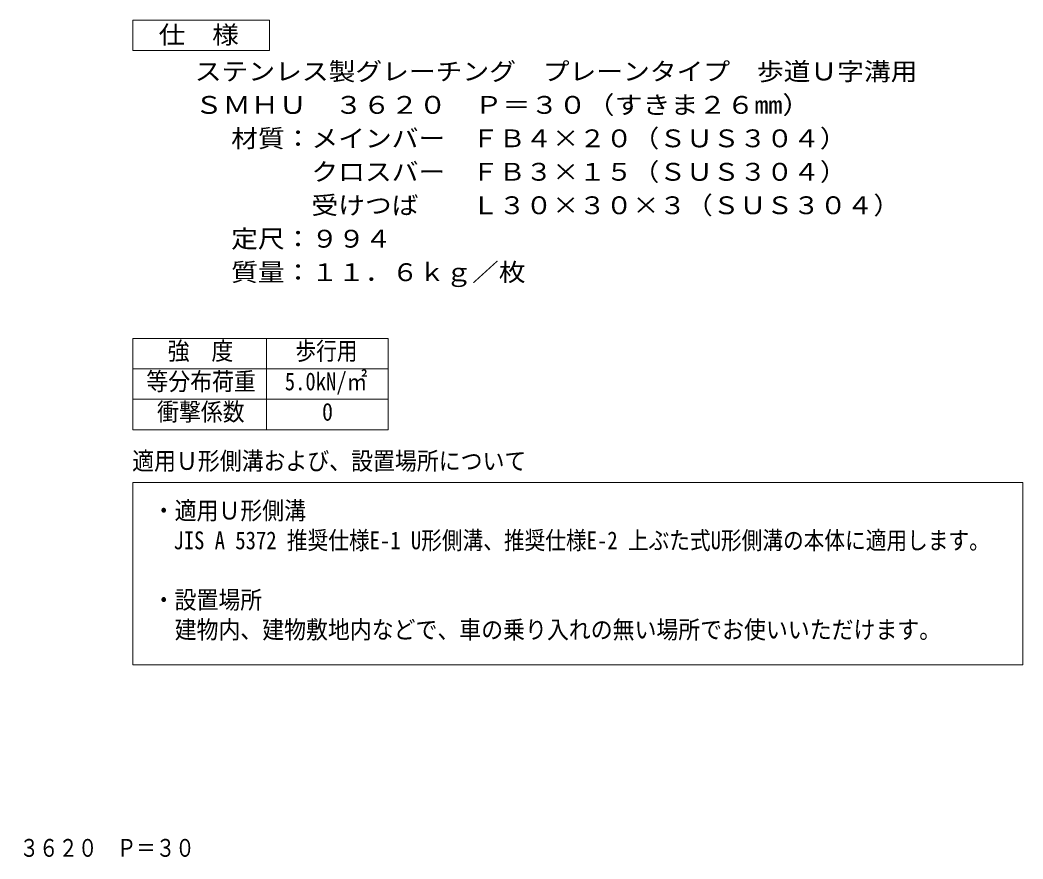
# Model space of a CAD drawing. Units: millimetres at full size; details may follow other scales. Extents: x -709 to 724, y -545 to 523.
# Drawn here: x 65 to 724, y -545 to 7 of the extents above; entities that cross this region are included whole.
import ezdxf
from ezdxf.enums import TextEntityAlignment as Align

# ---------------------------------------------------------------- set-up
doc = ezdxf.new("R2010")
doc.units = ezdxf.units.MM
doc.header["$LTSCALE"] = 4
doc.layers.add('A-4', color=2, linetype='Continuous', lineweight=9)
doc.layers.add('A-5', color=7, linetype='Continuous', lineweight=9)
doc.layers.add('F-5_F-5ﾚｲﾔ', color=2, linetype='Continuous')
doc.styles.add('ＭＳ ゴシック', font='')
doc.styles.get('ＭＳ ゴシック').set_extended_font_data('MS Gothic')

msp = doc.modelspace()

# ---------------------------------------------------------------- linework, layer by layer
at = {"layer": 'A-4'}
for p, q in [((139.123, -202.614), (307.123, -202.614)), ((139.123, -202.614), (139.123, -262.614)), ((227.123, -202.614), (227.123, -262.614)), ((307.123, -202.614), (307.123, -262.614)), ((139.123, -222.614), (307.123, -222.614)), ((139.123, -242.614), (307.123, -242.614)), ((139.123, -262.614), (307.123, -262.614)), ((139.123, -417.255), (139.123, -297.389))]:
    msp.add_line(p, q, dxfattribs=at)
msp.add_lwpolyline([(139.123, -297.389), (724.498, -297.389), (724.498, -417.255), (139.123, -417.255)], dxfattribs=at)
at = {"layer": 'A-5'}
msp.add_lwpolyline([(139.123, -13.235), (139.123, 6.765), (229.123, 6.765), (229.123, -13.235)], close=True, dxfattribs=at)

# ---------------------------------------------------------------- texts
at = {"layer": 'A-5', "color": 2, "style": 'ＭＳ ゴシック'}
for s, width, p in [('仕\u3000様', 1.1, (156.14, -12.262)), ('ステンレス製グレーチング\u3000プレーンタイプ\u3000歩道Ｕ字溝用', 1.1, (179.959, -36.404)), ('ＳＭＨＵ\u3000３６２０\u3000Ｐ＝３０（すきま２６mm）', 1.15, (179.959, -58.404)), ('材質：メインバー\u3000ＦＢ４×２０（ＳＵＳ３０４）', 1.1, (203.844, -80.404)), ('\u3000\u3000\u3000クロスバー\u3000ＦＢ３×１５（ＳＵＳ３０４）', 1.1, (203.844, -102.404)), ('\u3000\u3000\u3000受けつば\u3000\u3000Ｌ３０×３０×３（ＳＵＳ３０４）', 1.1, (203.844, -124.404)), ('定尺：９９４', 1.1, (203.844, -146.404)), ('質量：１１．６ｋｇ／枚', 1.1, (203.844, -168.404))]:
    msp.add_text(s, height=11.73, dxfattribs=dict(at, width=width)).set_placement(p, align=Align.BOTTOM_LEFT)
at = {"layer": 'A-5', "style": 'ＭＳ ゴシック'}
for s, width, p in [('強\u3000度', 0.9, (162.123, -220.214)), ('歩行用', 0.85, (246.123, -220.214)), ('等分布荷重', 0.9, (148.123, -240.214)), ('5.0kN/㎡', 0.85, (239.123, -240.214)), ('衝撃係数', 0.9, (155.123, -260.214)), ('0', 0.9, (263.623, -260.214)), ('適用Ｕ形側溝および、設置場所について', 0.9, (138.77, -292.536)), ('・適用Ｕ形側溝', 0.9, (152.302, -325.158)), ('\u3000JIS A 5372 推奨仕様E-1 U形側溝、推奨仕様E-2 上ぶた式U形側溝の本体に適用します。', 0.85, (152.302, -344.734)), ('・設置場所', 0.9, (152.302, -383.885)), ('\u3000建物内、建物敷地内などで、車の乗り入れの無い場所でお使いいただけます。', 0.9, (152.302, -403.46))]:
    msp.add_text(s, height=11.73, dxfattribs=dict(at, width=width)).set_placement(p, align=Align.BOTTOM_LEFT)
at = {"layer": 'F-5_F-5ﾚｲﾔ', "style": 'ＭＳ ゴシック', "width": 0.8}
msp.add_text('ステンレス製グレーチング\u3000プレーンタイプ\u3000歩道Ｕ字溝用\u3000\u3000ＳＭＨＵ\u3000３６２０\u3000Ｐ＝３０', height=11.73, dxfattribs=at).set_placement((-370.476, -546.95), align=Align.BOTTOM_LEFT)

doc.saveas('drawing.dxf')
